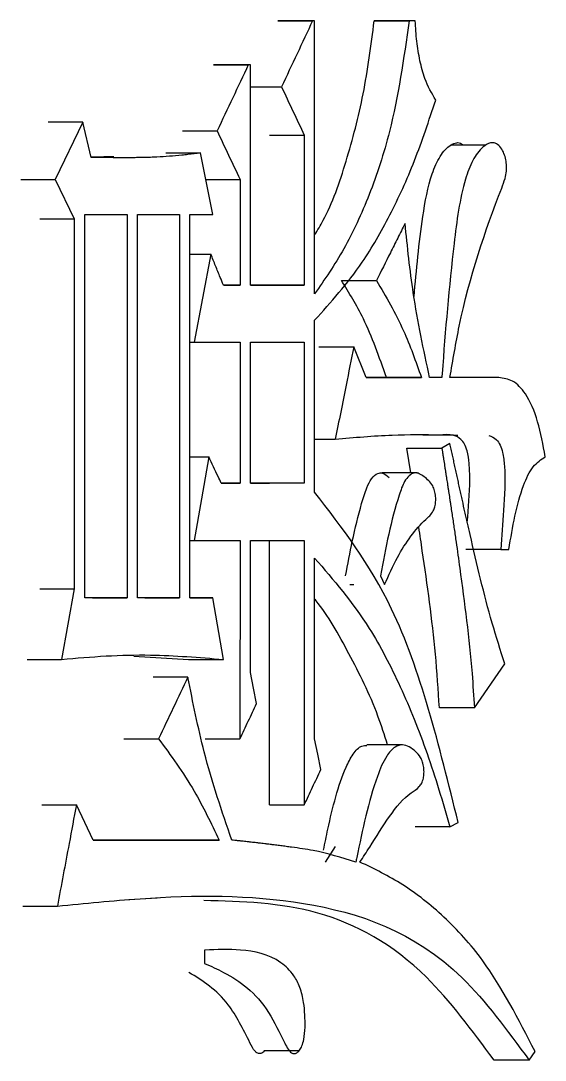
# Model space of a CAD drawing. Header units: millimetres. Extents: x 2136 to 4572, y 748 to 2471.
# Drawn here: x 3181.036 to 3182.325, y 1009.102 to 1011.655 of the extents above; entities that cross this region are included whole.
import ezdxf

# ---------------------------------------------------------------- set-up
doc = ezdxf.new("R2010")
doc.units = ezdxf.units.MM

msp = doc.modelspace()

# ---------------------------------------------------------------- linework, layer by layer
at = {"color": 7, "linetype": 'Continuous', "lineweight": 25}
for p, q in [((3181.6674, 1011.6549), (3181.7529, 1011.6549)), ((3181.6724, 1011.6549), (3181.6674, 1011.6549)), ((3181.7579, 1011.6549), (3181.6724, 1011.6549)), ((3181.7579, 1011.6549), (3181.7529, 1011.6549)), ((3181.7579, 1010.9842), (3181.7579, 1011.6549)), ((3182.0053, 1011.6549), (3181.9195, 1011.6549)), ((3182.0053, 1011.6549), (3181.9902, 1011.6549)), ((3181.5097, 1011.5467), (3181.595, 1011.5467)), ((3181.5148, 1011.5467), (3181.5097, 1011.5467)), ((3181.6001, 1011.5467), (3181.5148, 1011.5467)), ((3181.6001, 1011.5467), (3181.595, 1011.5467)), ((3181.6001, 1011.0058), (3181.6001, 1011.5467)), ((3181.6001, 1011.4926), (3181.6766, 1011.4926)), ((3181.1881, 1011.4061), (3181.1034, 1011.4061)), ((3181.1881, 1011.4061), (3181.1205, 1011.2655)), ((3181.2089, 1011.3195), (3181.1881, 1011.4061)), ((3181.4331, 1011.3845), (3181.5183, 1011.3845)), ((3181.6471, 1011.3736), (3181.7326, 1011.3736)), ((3181.7326, 1011.3736), (3181.7326, 1011.0059)), ((3182.1783, 1011.3493), (3182.0917, 1011.3493)), ((3181.3921, 1011.3304), (3181.4772, 1011.3304)), ((3181.508, 1011.1789), (3181.4772, 1011.3304)), ((3181.0359, 1011.2655), (3181.1205, 1011.2655)), ((3181.1205, 1011.2655), (3181.1673, 1011.1681)), ((3181.4904, 1011.2655), (3181.5746, 1011.2655)), ((3181.5746, 1011.2655), (3181.5746, 1011.0058)), ((3181.0826, 1011.1681), (3181.1673, 1011.1681)), ((3181.1673, 1011.1681), (3181.1673, 1010.2594)), ((3181.1933, 1010.2378), (3181.1933, 1011.1789)), ((3181.1933, 1011.1789), (3181.2969, 1011.1789)), ((3181.2969, 1011.1789), (3181.2969, 1010.2378)), ((3181.3227, 1010.2378), (3181.3227, 1011.1789)), ((3181.3227, 1011.1789), (3181.4258, 1011.1789)), ((3181.4258, 1011.1789), (3181.4258, 1010.2378)), ((3181.4515, 1010.2378), (3181.4515, 1011.1789)), ((3181.4515, 1011.1789), (3181.508, 1011.1789)), ((3181.4515, 1011.0816), (3181.5029, 1011.0816)), ((3181.5746, 1011.0058), (3181.5336, 1011.0058)), ((3181.5336, 1011.0058), (3181.5746, 1011.0058)), ((3181.7326, 1011.0059), (3181.6001, 1011.0058)), ((3181.6001, 1011.0059), (3181.6471, 1011.0059)), ((3181.6471, 1011.0059), (3181.7326, 1011.0059)), ((3181.7579, 1010.4974), (3181.7579, 1010.9193)), ((3181.4515, 1010.8652), (3181.4618, 1010.8652)), ((3181.4618, 1010.8652), (3181.5746, 1010.8652)), ((3181.5746, 1010.8652), (3181.5746, 1010.5191)), ((3181.6001, 1010.5191), (3181.6001, 1010.8652)), ((3181.6001, 1010.8652), (3181.7325, 1010.8652)), ((3181.7325, 1010.8652), (3181.7325, 1010.5191)), ((3181.7685, 1010.8544), (3181.8542, 1010.8544)), ((3181.8845, 1010.7787), (3181.8542, 1010.8544)), ((3182.0204, 1010.7787), (3181.8845, 1010.7787)), ((3181.8845, 1010.7787), (3181.9345, 1010.7787)), ((3181.9345, 1010.7787), (3182.0204, 1010.7787)), ((3182.0705, 1010.7787), (3182.0404, 1010.7787)), ((3182.0705, 1010.7787), (3182.0404, 1010.7787)), ((3182.2103, 1010.7787), (3182.0905, 1010.7787)), ((3182.2103, 1010.7787), (3182.1242, 1010.7787)), ((3182.0236, 1010.6378), (3182.0872, 1010.6378)), ((3181.7579, 1010.6272), (3181.8086, 1010.6272)), ((3181.994, 1010.5443), (3181.9846, 1010.6056)), ((3181.9846, 1010.6056), (3182.0705, 1010.6056)), ((3182.0905, 1010.6164), (3182.0705, 1010.6056)), ((3181.4515, 1010.584), (3181.4977, 1010.584)), ((3182.0102, 1010.5443), (3181.9238, 1010.5443)), ((3181.5746, 1010.5191), (3181.5285, 1010.5191)), ((3181.5285, 1010.5191), (3181.5746, 1010.5191)), ((3181.7325, 1010.5191), (3181.6001, 1010.5191)), ((3181.6001, 1010.5191), (3181.6471, 1010.5191)), ((3181.7325, 1010.5191), (3181.6471, 1010.5191)), ((3181.4515, 1010.3784), (3181.4618, 1010.3784)), ((3181.4618, 1010.3784), (3181.5746, 1010.3784)), ((3181.5746, 1010.3784), (3181.5745, 1009.8917)), ((3181.6001, 1010.3784), (3181.7325, 1010.3784)), ((3181.6001, 1010.0539), (3181.6001, 1010.3784)), ((3181.6471, 1009.7294), (3181.6471, 1010.3784)), ((3181.7325, 1010.3784), (3181.7325, 1009.7294)), ((3182.2154, 1010.3568), (3182.1292, 1010.3568)), ((3182.2154, 1010.3568), (3182.2352, 1010.3568)), ((3181.7579, 1009.8917), (3181.7579, 1010.3352)), ((3181.8441, 1010.2703), (3181.8541, 1010.2703)), ((3181.9198, 1010.292), (3181.9298, 1010.2703)), ((3181.0826, 1010.2594), (3181.1673, 1010.2594)), ((3181.1673, 1010.2594), (3181.1361, 1010.0864)), ((3181.2969, 1010.2378), (3181.1933, 1010.2378)), ((3181.212, 1010.2378), (3181.1933, 1010.2378)), ((3181.212, 1010.2378), (3181.2969, 1010.2378)), ((3181.4258, 1010.2378), (3181.3227, 1010.2378)), ((3181.3407, 1010.2378), (3181.3227, 1010.2378)), ((3181.3408, 1010.2378), (3181.4258, 1010.2378)), ((3181.508, 1010.2378), (3181.4515, 1010.2378)), ((3181.4515, 1010.2378), (3181.508, 1010.2378)), ((3181.5336, 1010.0864), (3181.508, 1010.2378)), ((3181.314, 1010.0946), (3181.4484, 1010.0864)), ((3181.0515, 1010.0864), (3181.1361, 1010.0864)), ((3181.4484, 1010.0864), (3181.5336, 1010.0864)), ((3182.1505, 1009.9674), (3182.2253, 1010.0756)), ((3181.4464, 1010.0431), (3181.3613, 1010.0431)), ((3182.1505, 1009.9674), (3182.0645, 1009.9674)), ((3181.4893, 1009.8917), (3181.5745, 1009.8917)), ((3181.9726, 1009.8767), (3181.8863, 1009.8767)), ((3181.0878, 1009.7294), (3181.1725, 1009.7294)), ((3181.214, 1009.6429), (3181.1725, 1009.7294)), ((3182.0905, 1009.6753), (3182.1105, 1009.6861)), ((3181.5234, 1009.6429), (3181.214, 1009.6429)), ((3181.214, 1009.6429), (3181.4382, 1009.6429)), ((3181.4382, 1009.6429), (3181.5234, 1009.6429)), ((3181.8086, 1009.6267), (3181.7836, 1009.5888)), ((3181.041, 1009.4805), (3181.1257, 1009.4805)), ((3181.3709, 1009.5004), (3181.301, 1009.4962)), ((3181.4875, 1009.3724), (3181.4875, 1009.3399)), ((3181.5355, 1009.3743), (3181.535, 1009.3743)), ((3181.6349, 1009.1258), (3181.7209, 1009.1257)), ((3182.285, 1009.1021), (3182.1988, 1009.1021))]:
    msp.add_line(p, q, dxfattribs=at)
at = {"color": 7, "linetype": 'Continuous', "lineweight": 25, "flags": 128}
for points in [[(3181.9044, 1011.6549), (3181.933, 1011.6549), (3181.9616, 1011.6549), (3181.9902, 1011.6549)], [(3181.9195, 1011.6549), (3181.9144, 1011.6549), (3181.911, 1011.6549), (3181.9077, 1011.6549), (3181.9044, 1011.6549)], [(3181.5029, 1011.0816), (3181.4824, 1010.9734), (3181.4618, 1010.8652)], [(3181.4977, 1010.584), (3181.4798, 1010.4812), (3181.4618, 1010.3784)], [(3181.6154, 1009.9782), (3181.6078, 1010.0161), (3181.6001, 1010.0539)], [(3181.2893, 1009.8917), (3181.3108, 1009.8916), (3181.3322, 1009.8916), (3181.3743, 1009.8916)], [(3181.7731, 1009.8159), (3181.7655, 1009.8538), (3181.7579, 1009.8917)], [(3181.6471, 1009.7294), (3181.6684, 1009.7294), (3181.6898, 1009.7294), (3181.7112, 1009.7294), (3181.7325, 1009.7294)], [(3182.0905, 1009.6753), (3182.0551, 1009.6753), (3182.0298, 1009.6753), (3182.0046, 1009.6753)], [(3182.2849, 1009.1021), (3182.2923, 1009.1129), (3182.2997, 1009.1236)]]:
    msp.add_lwpolyline(points, dxfattribs=at)
at = {"color": 7, "linetype": 'Continuous', "lineweight": 25}
for points, knots in [([(3181.7529, 1011.6549), (3181.7402, 1011.6278), (3181.7148, 1011.5738), (3181.6893, 1011.5197), (3181.6766, 1011.4926)], [0, 0, 0, 0, 0.499999, 1, 1, 1, 1]), ([(3181.9902, 1011.6549), (3181.9768, 1011.562), (3181.9549, 1011.41), (3181.8942, 1011.2258), (3181.832, 1011.091), (3181.7825, 1011.0196), (3181.7579, 1010.9842)], [0, 0, 0, 0, 0.347456, 0.568585, 0.785979, 1, 1, 1, 1]), ([(3181.7579, 1011.1289), (3181.7652, 1011.1406), (3181.7965, 1011.1911), (3181.837, 1011.3097), (3181.8809, 1011.4737), (3181.8965, 1011.5943), (3181.9044, 1011.6549)], [0, 0, 0, 0, 0.089873, 0.388521, 0.692316, 1, 1, 1, 1]), ([(3182.0555, 1011.4602), (3182.0458, 1011.4767), (3182.0298, 1011.5043), (3182.0161, 1011.5567), (3182.0081, 1011.6045), (3182.0062, 1011.6381), (3182.0053, 1011.6549)], [0, 0, 0, 0, 0.330678, 0.55099, 0.77457, 1, 1, 1, 1]), ([(3181.595, 1011.5467), (3181.5822, 1011.5197), (3181.5567, 1011.4656), (3181.5311, 1011.4115), (3181.5183, 1011.3845)], [0, 0, 0, 0, 0.499999, 1, 1, 1, 1]), ([(3181.6766, 1011.4926), (3181.6859, 1011.4728), (3181.7046, 1011.4331), (3181.7232, 1011.3935), (3181.7326, 1011.3736)], [0, 0, 0, 0, 0.5, 1, 1, 1, 1]), ([(3181.7579, 1010.9193), (3181.7981, 1010.9639), (3181.8646, 1011.0377), (3181.9444, 1011.1762), (3182.0055, 1011.3094), (3182.0387, 1011.4097), (3182.0555, 1011.4602)], [0, 0, 0, 0, 0.333809, 0.553089, 0.775219, 1, 1, 1, 1]), ([(3181.5183, 1011.3845), (3181.5276, 1011.3646), (3181.5464, 1011.325), (3181.5652, 1011.2853), (3181.5746, 1011.2655)], [0, 0, 0, 0, 0.5, 1, 1, 1, 1]), ([(3182.0022, 1010.9774), (3182.0082, 1011.0432), (3182.0177, 1011.1463), (3182.0392, 1011.2659), (3182.0654, 1011.3242), (3182.0875, 1011.3489), (3182.106, 1011.3562), (3182.1168, 1011.3557), (3182.1215, 1011.3505), (3182.1227, 1011.3493)], [0, 0, 0, 0, 0.408456, 0.640664, 0.758053, 0.875774, 0.935445, 0.984313, 1, 1, 1, 1]), ([(3182.0905, 1010.7787), (3182.0977, 1010.8213), (3182.1259, 1010.9894), (3182.1794, 1011.1471), (3182.2256, 1011.2645), (3182.2296, 1011.2847), (3182.2297, 1011.3021), (3182.227, 1011.3183), (3182.2216, 1011.3339), (3182.213, 1011.3476), (3182.202, 1011.3556), (3182.1874, 1011.3558), (3182.1678, 1011.3437), (3182.1455, 1011.3142), (3182.1167, 1011.237), (3182.0932, 1011.0558), (3182.0786, 1010.8923), (3182.0708, 1010.7818), (3182.0705, 1010.7787)], [0, 0, 0, 0, 0.0991648, 0.3918226, 0.4130465, 0.4272002, 0.4391043, 0.4509682, 0.4644731, 0.480605, 0.4982384, 0.5146996, 0.5433991, 0.5863363, 0.6292669, 0.7524959, 0.9931071, 1, 1, 1, 1]), ([(3181.2645, 1011.3211), (3181.2481, 1011.3206), (3181.2299, 1011.32), (3181.2107, 1011.3198), (3181.2088, 1011.3198)], [0, 0, 0, 0, 0.900372, 1, 1, 1, 1]), ([(3181.4772, 1011.3304), (3181.4671, 1011.329), (3181.4518, 1011.327), (3181.4163, 1011.3229), (3181.3882, 1011.321), (3181.3627, 1011.3198), (3181.355, 1011.3195), (3181.3473, 1011.3193), (3181.3397, 1011.3191), (3181.332, 1011.3189), (3181.3243, 1011.3188), (3181.3167, 1011.3187), (3181.3064, 1011.3186), (3181.2962, 1011.3186), (3181.2859, 1011.3186), (3181.2782, 1011.3186), (3181.2718, 1011.3187), (3181.2667, 1011.3187), (3181.2616, 1011.3187), (3181.2564, 1011.3188), (3181.2513, 1011.3189), (3181.2475, 1011.3189), (3181.2436, 1011.319), (3181.2398, 1011.319), (3181.2359, 1011.3191), (3181.2321, 1011.3192), (3181.2282, 1011.3192), (3181.2244, 1011.3193), (3181.2205, 1011.3193), (3181.2153, 1011.3194), (3181.2115, 1011.3195), (3181.2089, 1011.3195)], [0, 0, 0, 0, 0.114246, 0.171369, 0.39989, 0.428452, 0.457013, 0.485575, 0.514136, 0.542697, 0.571259, 0.59982, 0.628382, 0.685505, 0.714066, 0.742627, 0.771189, 0.785469, 0.79975, 0.828312, 0.842592, 0.856873, 0.871154, 0.885434, 0.899715, 0.913996, 0.928276, 0.942557, 0.956838, 0.971119, 1, 1, 1, 1]), ([(3181.9802, 1011.1573), (3181.9742, 1011.1453), (3181.9621, 1011.1211), (3181.9386, 1011.0743), (3181.9211, 1011.0394), (3181.9097, 1011.0167)], [0, 0, 0, 0, 0.25711, 0.51422, 1, 1, 1, 1]), ([(3182.0404, 1010.7787), (3182.0258, 1010.8471), (3181.9995, 1010.9697), (3181.9861, 1011.0998), (3181.9802, 1011.1573)], [0, 0, 0, 0, 0.55855, 1, 1, 1, 1]), ([(3181.5336, 1011.0058), (3181.5311, 1011.0122), (3181.5247, 1011.0279), (3181.5144, 1011.0532), (3181.5067, 1011.0721), (3181.5029, 1011.0816)], [0, 0, 0, 0, 0.2500006, 0.6249998, 1, 1, 1, 1]), ([(3181.824, 1011.0167), (3181.8312, 1011.0167), (3181.8456, 1011.0167), (3181.8742, 1011.0167), (3181.8955, 1011.0167), (3181.9097, 1011.0167)], [0, 0, 0, 0, 0.252509, 0.505009, 1, 1, 1, 1]), ([(3181.9345, 1010.7787), (3181.9167, 1010.829), (3181.8853, 1010.9179), (3181.8426, 1010.9867), (3181.824, 1011.0167)], [0, 0, 0, 0, 0.56494, 1, 1, 1, 1]), ([(3181.9097, 1011.0167), (3181.933, 1010.9775), (3181.9751, 1010.9071), (3182.0064, 1010.8182), (3182.0204, 1010.7787)], [0, 0, 0, 0, 0.555111, 1, 1, 1, 1]), ([(3181.8542, 1010.8544), (3181.8479, 1010.823), (3181.8371, 1010.7695), (3181.822, 1010.6937), (3181.8131, 1010.6494), (3181.8086, 1010.6272)], [0, 0, 0, 0, 0.414509, 0.707253, 1, 1, 1, 1]), ([(3182.3246, 1010.584), (3182.3192, 1010.6135), (3182.3087, 1010.6717), (3182.2805, 1010.7385), (3182.2452, 1010.7741), (3182.2219, 1010.7772), (3182.2103, 1010.7787)], [0, 0, 0, 0, 0.291567, 0.574035, 0.788626, 1, 1, 1, 1]), ([(3181.8086, 1010.6272), (3181.8554, 1010.6315), (3181.9419, 1010.6393), (3182.0421, 1010.6385), (3182.0955, 1010.6377), (3182.1095, 1010.6375)], [0, 0, 0, 0, 0.464001, 0.859611, 1, 1, 1, 1]), ([(3182.1331, 1010.4231), (3182.1361, 1010.4582), (3182.1402, 1010.5063), (3182.1385, 1010.5656), (3182.1343, 1010.5958), (3182.1268, 1010.6162), (3182.1156, 1010.6302), (3182.0941, 1010.6404), (3182.0758, 1010.6384), (3182.0635, 1010.637)], [0, 0, 0, 0, 0.3251761, 0.4452445, 0.5439626, 0.607769, 0.6715742, 0.7791974, 1, 1, 1, 1]), ([(3182.1858, 1010.6365), (3182.1923, 1010.634), (3182.2025, 1010.6301), (3182.2142, 1010.6139), (3182.2214, 1010.5915), (3182.2276, 1010.5368), (3182.2221, 1010.4563), (3182.2175, 1010.3886), (3182.2154, 1010.3568)], [0, 0, 0, 0, 0.12079, 0.187477, 0.254407, 0.362664, 0.701018, 1, 1, 1, 1]), ([(3182.0705, 1010.6056), (3182.0709, 1010.603), (3182.0718, 1010.5977), (3182.073, 1010.5897), (3182.0742, 1010.5818), (3182.0759, 1010.5712), (3182.0775, 1010.5606), (3182.0792, 1010.55), (3182.0804, 1010.5421), (3182.0821, 1010.5315), (3182.0837, 1010.5209), (3182.0853, 1010.5103), (3182.0865, 1010.5023), (3182.0882, 1010.4917), (3182.0898, 1010.4811), (3182.0918, 1010.4679), (3182.0938, 1010.4546), (3182.0962, 1010.4386), (3182.0993, 1010.4174), (3182.1025, 1010.3961), (3182.1078, 1010.3588), (3182.1233, 1010.2466), (3182.1415, 1010.1116), (3182.1487, 1009.9955), (3182.1505, 1009.9674)], [0, 0, 0, 0, 0.0126185, 0.025237, 0.0378555, 0.050474, 0.075711, 0.0883295, 0.100948, 0.1135665, 0.1388036, 0.1514221, 0.1640406, 0.1766591, 0.2018961, 0.2145146, 0.2397516, 0.2649886, 0.2902257, 0.3406999, 0.3659369, 0.4668868, 0.8709287, 1, 1, 1, 1]), ([(3182.2253, 1010.0756), (3182.2146, 1010.1087), (3182.1821, 1010.2102), (3182.1547, 1010.3291), (3182.1346, 1010.4165), (3182.1304, 1010.435), (3182.1262, 1010.4535), (3182.1226, 1010.4698), (3182.1195, 1010.4837), (3182.1179, 1010.4907), (3182.1159, 1010.5), (3182.1138, 1010.5093), (3182.1118, 1010.5186), (3182.1103, 1010.5255), (3182.1082, 1010.5349), (3182.1062, 1010.5442), (3182.1042, 1010.5535), (3182.1027, 1010.5605), (3182.1006, 1010.5698), (3182.0986, 1010.5791), (3182.0966, 1010.5884), (3182.0951, 1010.5954), (3182.0931, 1010.6048), (3182.0915, 1010.6118), (3182.0905, 1010.6164)], [0, 0, 0, 0, 0.194919, 0.596792, 0.647185, 0.672381, 0.697577, 0.74797, 0.760568, 0.773166, 0.785764, 0.81096, 0.823558, 0.836156, 0.848754, 0.873951, 0.886549, 0.899147, 0.911745, 0.936941, 0.949539, 0.962137, 0.974736, 1, 1, 1, 1]), ([(3181.5285, 1010.5191), (3181.5259, 1010.5245), (3181.5195, 1010.538), (3181.5093, 1010.5596), (3181.5016, 1010.5759), (3181.4977, 1010.584)], [0, 0, 0, 0, 0.250001, 0.625, 1, 1, 1, 1]), ([(3182.2352, 1010.3568), (3182.2445, 1010.4119), (3182.2574, 1010.4879), (3182.2933, 1010.5637), (3182.3143, 1010.5773), (3182.3246, 1010.584)], [0, 0, 0, 0, 0.572071, 0.789697, 1, 1, 1, 1]), ([(3181.834, 1010.2919), (3181.8393, 1010.3204), (3181.8505, 1010.381), (3181.8684, 1010.4529), (3181.884, 1010.5051), (3181.8973, 1010.5321), (3181.9114, 1010.5442), (3181.9268, 1010.5456), (3181.9357, 1010.5379), (3181.941, 1010.5333)], [0, 0, 0, 0, 0.252048, 0.537307, 0.665125, 0.75448, 0.84452, 0.907668, 1, 1, 1, 1]), ([(3181.9298, 1010.2703), (3181.94, 1010.2932), (3181.9595, 1010.3369), (3181.994, 1010.3906), (3182.0242, 1010.4256), (3182.0464, 1010.4433), (3182.0537, 1010.4611), (3182.0556, 1010.4735), (3182.0555, 1010.4872), (3182.0533, 1010.5011), (3182.0475, 1010.5153), (3182.0344, 1010.5294), (3182.0193, 1010.5422), (3182.0024, 1010.546), (3181.9898, 1010.5383), (3181.9762, 1010.5211), (3181.959, 1010.4718), (3181.9391, 1010.3945), (3181.9262, 1010.3263), (3181.9198, 1010.292)], [0, 0, 0, 0, 0.1174112, 0.2245147, 0.331514, 0.3850988, 0.4015022, 0.4179419, 0.4345933, 0.4539552, 0.4734629, 0.5034573, 0.5658247, 0.597867, 0.6299027, 0.6637876, 0.7181913, 0.8580637, 1, 1, 1, 1]), ([(3182.1105, 1009.6861), (3182.0642, 1009.8746), (3181.9826, 1010.2061), (3181.8257, 1010.4096), (3181.7579, 1010.4974)], [0, 0, 0, 0, 0.568507, 1, 1, 1, 1]), ([(3182.0645, 1009.9674), (3182.0616, 1010.0114), (3182.053, 1010.1421), (3182.0322, 1010.2888), (3182.0169, 1010.3919), (3182.0141, 1010.4111)], [0, 0, 0, 0, 0.292158, 0.868127, 1, 1, 1, 1]), ([(3181.7579, 1010.3352), (3181.8044, 1010.2816), (3181.8814, 1010.1928), (3181.9702, 1010.0212), (3182.0367, 1009.8575), (3182.0725, 1009.7363), (3182.0905, 1009.6753)], [0, 0, 0, 0, 0.333002, 0.552476, 0.774971, 1, 1, 1, 1]), ([(3181.9371, 1009.8767), (3181.9295, 1009.9005), (3181.9032, 1009.9829), (3181.843, 1010.1001), (3181.7903, 1010.1968), (3181.7591, 1010.2333), (3181.7579, 1010.2346)], [0, 0, 0, 0, 0.167036, 0.578659, 0.984572, 1, 1, 1, 1]), ([(3181.1361, 1010.0864), (3181.1726, 1010.0896), (3181.2456, 1010.0961), (3181.3784, 1010.0992), (3181.474, 1010.0913), (3181.5336, 1010.0864)], [0, 0, 0, 0, 0.273666, 0.547375, 1, 1, 1, 1]), ([(3181.4464, 1010.0431), (3181.4344, 1010.0179), (3181.4104, 1009.9674), (3181.3864, 1009.9169), (3181.3743, 1009.8917)], [0, 0, 0, 0, 0.500003, 1, 1, 1, 1]), ([(3181.5541, 1009.6429), (3181.5301, 1009.7135), (3181.4871, 1009.84), (3181.4589, 1009.9808), (3181.4464, 1010.0431)], [0, 0, 0, 0, 0.557889, 1, 1, 1, 1]), ([(3181.5745, 1009.8917), (3181.5814, 1009.9061), (3181.595, 1009.9349), (3181.6086, 1009.9638), (3181.6154, 1009.9782)], [0, 0, 0, 0, 0.499999, 1, 1, 1, 1]), ([(3181.3743, 1009.8916), (3181.4044, 1009.8507), (3181.4586, 1009.777), (3181.5034, 1009.6841), (3181.5234, 1009.6429)], [0, 0, 0, 0, 0.556386, 1, 1, 1, 1]), ([(3181.7797, 1009.6183), (3181.7833, 1009.6353), (3181.798, 1009.7064), (3181.8191, 1009.7917), (3181.8517, 1009.8552), (3181.8701, 1009.8746), (3181.8822, 1009.8752), (3181.8863, 1009.8754)], [0, 0, 0, 0, 0.158992, 0.663262, 0.79699, 0.931822, 1, 1, 1, 1]), ([(3181.8693, 1009.5888), (3181.8773, 1009.6009), (3181.9176, 1009.6617), (3181.9623, 1009.7411), (3182.0112, 1009.7686), (3182.0214, 1009.7819), (3182.0254, 1009.7938), (3182.027, 1009.8072), (3182.0265, 1009.8212), (3182.0236, 1009.8349), (3182.0168, 1009.8493), (3182.0005, 1009.866), (3181.979, 1009.8803), (3181.9536, 1009.8723), (3181.931, 1009.8469), (3181.8943, 1009.759), (3181.875, 1009.6646), (3181.8599, 1009.5924), (3181.8592, 1009.5888)], [0, 0, 0, 0, 0.066061, 0.330698, 0.377872, 0.393648, 0.409584, 0.423627, 0.439084, 0.455682, 0.472085, 0.502894, 0.574478, 0.61493, 0.665656, 0.740076, 0.987057, 1, 1, 1, 1]), ([(3181.7325, 1009.7294), (3181.7393, 1009.7438), (3181.7529, 1009.7727), (3181.7664, 1009.8015), (3181.7731, 1009.8159)], [0, 0, 0, 0, 0.499999, 1, 1, 1, 1]), ([(3181.1725, 1009.7294), (3181.1665, 1009.6977), (3181.1558, 1009.6403), (3181.1402, 1009.5574), (3181.1305, 1009.5062), (3181.1257, 1009.4806)], [0, 0, 0, 0, 0.382595, 0.691297, 1, 1, 1, 1]), ([(3181.8592, 1009.5888), (3181.8244, 1009.5995), (3181.7721, 1009.6157), (3181.7147, 1009.6233), (3181.6905, 1009.6267), (3181.6816, 1009.6279), (3181.675, 1009.6287), (3181.6684, 1009.6296), (3181.6617, 1009.6305), (3181.6562, 1009.6311), (3181.6507, 1009.6318), (3181.6463, 1009.6324), (3181.6418, 1009.6329), (3181.6374, 1009.6334), (3181.633, 1009.634), (3181.6274, 1009.6346), (3181.623, 1009.6351), (3181.6175, 1009.6358), (3181.613, 1009.6363), (3181.6086, 1009.6368), (3181.6042, 1009.6373), (3181.5997, 1009.6378), (3181.5942, 1009.6384), (3181.5898, 1009.6389), (3181.5842, 1009.6395), (3181.5798, 1009.64), (3181.5742, 1009.6407), (3181.5698, 1009.6411), (3181.5653, 1009.6416), (3181.5605, 1009.6422), (3181.5567, 1009.6426), (3181.5541, 1009.6429)], [0, 0, 0, 0, 0.346641, 0.519778, 0.56306, 0.584702, 0.606343, 0.627984, 0.649625, 0.671267, 0.682087, 0.703729, 0.714549, 0.72537, 0.747011, 0.757832, 0.779473, 0.790294, 0.811935, 0.822756, 0.833576, 0.855218, 0.866038, 0.887679, 0.8985, 0.920141, 0.930962, 0.952603, 0.963424, 0.974244, 1, 1, 1, 1]), ([(3182.2997, 1009.1236), (3182.2587, 1009.2029), (3182.1916, 1009.3326), (3182.0769, 1009.457), (3181.9755, 1009.5375), (3181.9046, 1009.5717), (3181.8693, 1009.5888)], [0, 0, 0, 0, 0.345608, 0.56562, 0.783503, 1, 1, 1, 1]), ([(3181.1257, 1009.4805), (3181.1936, 1009.4873), (3181.3973, 1009.5076), (3181.7321, 1009.5101), (3182.0691, 1009.3966), (3182.2315, 1009.1751), (3182.2849, 1009.1022)], [0, 0, 0, 0, 0.166223, 0.498407, 0.834985, 1, 1, 1, 1]), ([(3182.1987, 1009.1022), (3182.1449, 1009.1752), (3182.0151, 1009.3514), (3181.768, 1009.487), (3181.5795, 1009.4918), (3181.4855, 1009.4942)], [0, 0, 0, 0, 0.261969, 0.631985, 1, 1, 1, 1]), ([(3181.4875, 1009.3399), (3181.5031, 1009.3329), (3181.5583, 1009.3082), (3181.6321, 1009.2554), (3181.6743, 1009.1643), (3181.6921, 1009.1295), (3181.6999, 1009.1201), (3181.7077, 1009.1174), (3181.7147, 1009.1197), (3181.7215, 1009.1263), (3181.7274, 1009.1374), (3181.7327, 1009.1566), (3181.7355, 1009.1931), (3181.7331, 1009.2378), (3181.723, 1009.282), (3181.7039, 1009.3173), (3181.656, 1009.3616), (3181.5802, 1009.3752), (3181.5173, 1009.3742), (3181.4878, 1009.3724), (3181.4875, 1009.3724)], [0, 0, 0, 0, 0.0801741, 0.2833022, 0.3768882, 0.3951622, 0.4106034, 0.4221834, 0.4337475, 0.4459485, 0.4596218, 0.4747566, 0.5015385, 0.5546435, 0.5898789, 0.6251459, 0.6851674, 0.8527528, 0.9985461, 1, 1, 1, 1]), ([(3181.6348, 1009.126), (3181.6346, 1009.1256), (3181.6322, 1009.1214), (3181.6262, 1009.1181), (3181.6182, 1009.118), (3181.6084, 1009.1261), (3181.5859, 1009.1706), (3181.5407, 1009.2613), (3181.4832, 1009.2968), (3181.4492, 1009.3177)], [0, 0, 0, 0, 0.004285, 0.044915, 0.081169, 0.11319, 0.188589, 0.519994, 1, 1, 1, 1])]:
    msp.add_open_spline(points, degree=3, knots=knots, dxfattribs=at)

doc.saveas('drawing.dxf')
